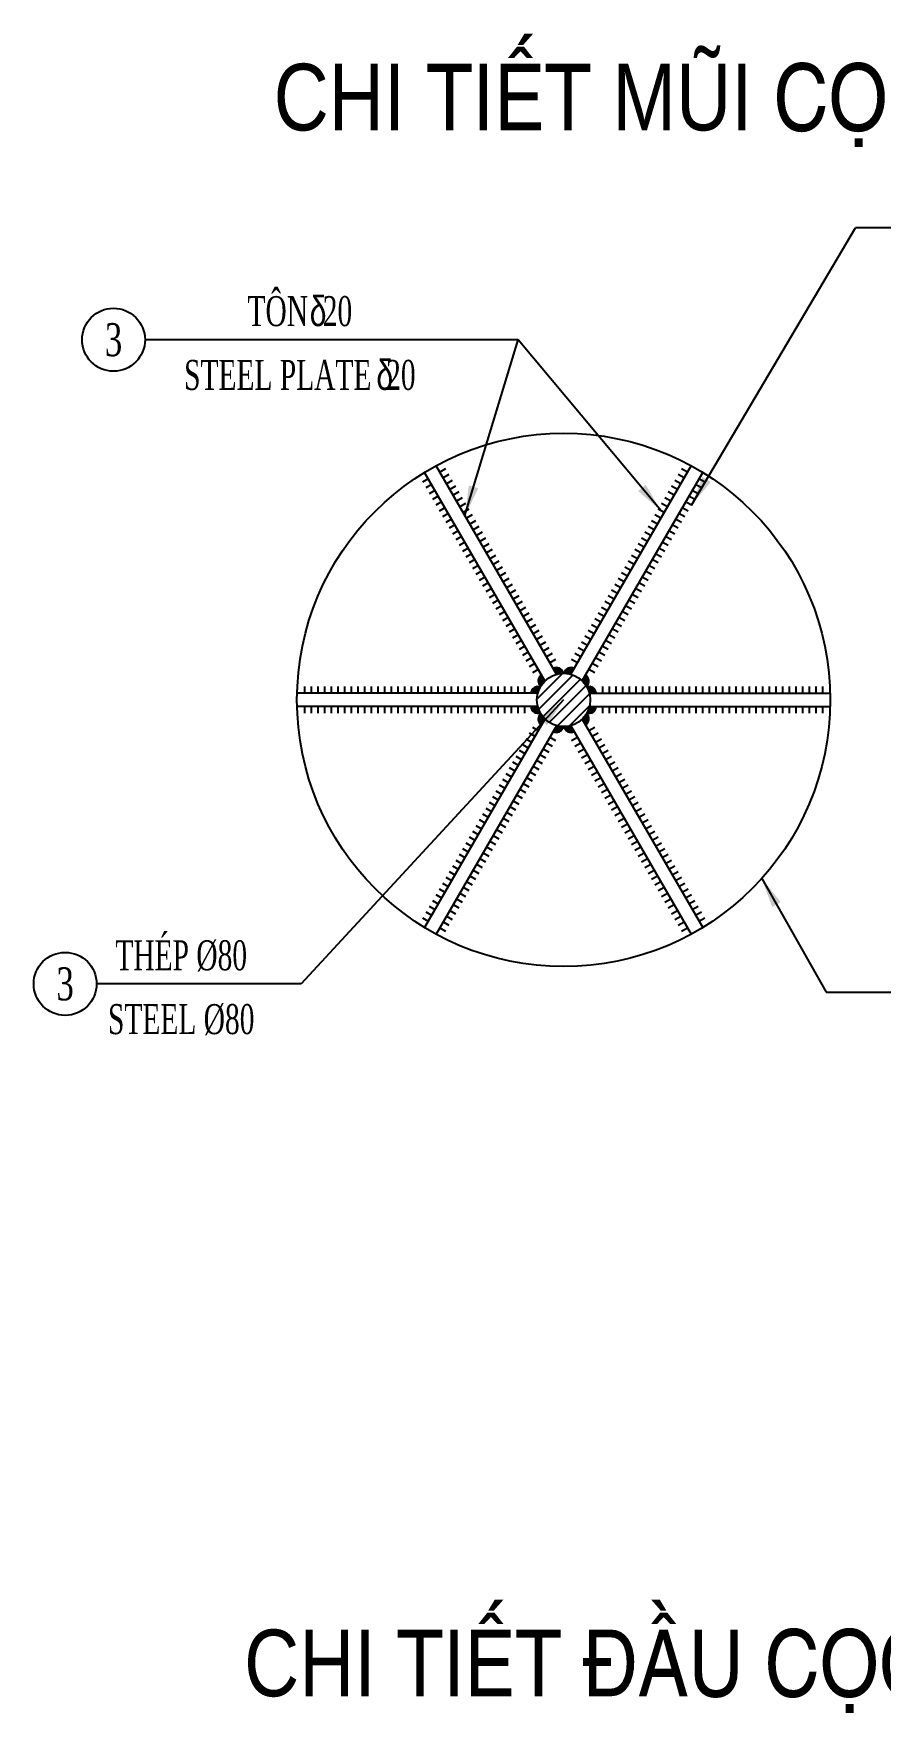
# Model space of a CAD drawing. Extents: x -687 to 808890, y -259 to 107959.
# Drawn here: x 768003 to 769273, y 83181 to 85705 of the extents above; entities that cross this region are included whole.
import ezdxf
from ezdxf.enums import TextEntityAlignment as Align

# ---------------------------------------------------------------- set-up
doc = ezdxf.new("R2010")
doc.units = 0
doc.header["$MEASUREMENT"] = 0
doc.layers.get('0').update_dxf_attribs({"color": 3, "linetype": 'CONTINUOUS'})
for name, color, linetype in [('Han', 7, 'CONTINUOUS'), ('Hatch', 5, 'CONTINUOUS'), ('Kich thuoc', 4, 'CONTINUOUS'), ('Text', 3, 'CONTINUOUS'), ('Thep dai', 6, 'CONTINUOUS')]:
    doc.layers.add(name, color=color, linetype=linetype)
doc.styles.add('Kichthuoc', font='romans.shx', dxfattribs={"width": 0.6})
doc.styles.get("Standard").update_dxf_attribs({"font": 'vntimeh.shx', "width": 0.65})
doc.styles.add('SYMBOL', font='greeks.shx', dxfattribs={"width": 0.8})
doc.styles.add('Ten', font='VHARIALN.TTF')
doc.dimstyles.new('Le 250', dxfattribs={"dimscale": 250, "dimtxt": 0.22, "dimasz": 0.18, "dimexe": 0.1, "dimexo": 0.2, "dimgap": 0.1, "dimtad": 1, "dimdec": 0, "dimzin": 0, "dimdsep": 46, "dimtxsty": 'Kichthuoc', "dimblk": 'ARCHTICK', "dimcen": 0, "dimdle": 0.1, "dimclrd": 2, "dimclre": 2, "dimclrt": 256, "dimadec": 0, "dimazin": 0, "dimtfac": 1, "dimtdec": 0, "dimtix": 1, "dimtmove": 2, "dimatfit": 3, "dimfxl": 1, "dimtolj": 1, "dimtzin": 0, "dimarcsym": 0})

# ---------------------------------------------------------------- blocks, each defined once
blk = doc.blocks.new('_ArchTick')
at = {"color": 0, "linetype": 'ByBlock', "const_width": 0.15}
blk.add_lwpolyline([(-0.5, -0.5), (0.5, 0.5)], dxfattribs=at)

msp = doc.modelspace()

# ---------------------------------------------------------------- hatches: boundary and pattern name
at = {"layer": 'Han'}
for points in [[(768782, 84752.8, -0.529798), (768796.8, 84745.6, 0.062746), (768787, 84744.1)], [(768813.4, 84752.8, 0.529798), (768798.5, 84745.6, -0.062746), (768808.4, 84744.1)], [(768748.9, 84715.6, -0.529798), (768762.6, 84724.9, 0.062746), (768758.9, 84715.6)], [(768764.6, 84742.8, 0.529798), (768763.4, 84726.3, -0.062746), (768769.6, 84734.1)], [(768830.7, 84742.8, -0.529798), (768831.9, 84726.3, 0.062746), (768825.7, 84734.1)], [(768846.4, 84715.6, 0.529798), (768832.7, 84724.9, -0.062746), (768836.4, 84715.6)], [(768748.9, 84695.6, 0.529798), (768762.6, 84686.3, -0.062746), (768758.9, 84695.6)], [(768764.6, 84668.4, -0.529798), (768763.4, 84684.9, 0.062746), (768769.6, 84677)], [(768830.7, 84668.4, 0.529798), (768831.9, 84684.9, -0.062746), (768825.7, 84677)], [(768846.4, 84695.6, -0.529798), (768832.7, 84686.3, 0.062746), (768836.4, 84695.6)], [(768782, 84658.4, 0.529798), (768796.8, 84665.6, -0.062746), (768787, 84667)], [(768813.4, 84658.4, -0.529798), (768798.5, 84665.6, 0.062746), (768808.4, 84667)]]:
    msp.add_hatch(color=256, dxfattribs=at).paths.add_polyline_path(points)
at = {"layer": 'Hatch'}
h = msp.add_hatch(dxfattribs=at)
h.set_pattern_fill('ANSI31', color=256, scale=100, style=0)
h.set_pattern_definition([(45, (-36845.864, -22169.309), (-8.83883476, 8.83883476), [])])
h.paths.add_polyline_path([(768757.7, 84705.6, 1), (768837.7, 84705.6, 1)])

# ---------------------------------------------------------------- linework, layer by layer
for p, q in [((768787, 84744.1), (768606.4, 85056.9)), ((768808.4, 84744.1), (768988.9, 85056.9)), ((768769.6, 84734.1), (768589.1, 85046.9)), ((768825.7, 84734.1), (769006.3, 85046.9)), ((768758.9, 84715.6), (768397.8, 84715.6)), ((768836.4, 84715.6), (769197.5, 84715.6)), ((768758.9, 84695.6), (768397.8, 84695.6)), ((768769.6, 84677), (768589.1, 84364.3)), ((768825.7, 84677), (769006.3, 84364.3)), ((768836.4, 84695.6), (769197.5, 84695.6)), ((768787, 84667), (768606.4, 84354.3)), ((768808.4, 84667), (768988.9, 84354.3))]:
    msp.add_line(p, q)
msp.add_circle((768797.7, 84705.6), 400)
at = {"layer": 'Han'}
for p, q in [((768594.6, 85037.2), (768586, 85032.2)), ((768599.6, 85028.6), (768591, 85023.6)), ((768620.6, 85052.2), (768612, 85047.2)), ((768625.6, 85043.6), (768617, 85038.6)), ((768630.6, 85034.9), (768622, 85029.9)), ((768973.4, 85029.9), (768964.7, 85034.9)), ((768978.4, 85038.6), (768969.7, 85043.6)), ((768983.4, 85047.2), (768974.7, 85052.2)), ((769004.3, 85023.6), (768995.7, 85028.6)), ((769009.3, 85032.2), (769000.7, 85037.2)), ((768604.6, 85019.9), (768596, 85014.9)), ((768609.6, 85011.3), (768601, 85006.3)), ((768614.6, 85002.6), (768606, 84997.6)), ((768635.6, 85026.3), (768627, 85021.3)), ((768640.6, 85017.6), (768632, 85012.6)), ((768645.6, 85008.9), (768637, 85003.9)), ((768958.4, 85003.9), (768949.7, 85008.9)), ((768963.4, 85012.6), (768954.7, 85017.6)), ((768968.4, 85021.3), (768959.7, 85026.3)), ((768989.3, 84997.6), (768980.7, 85002.6)), ((768994.3, 85006.3), (768985.7, 85011.3)), ((768999.3, 85014.9), (768990.7, 85019.9)), ((768619.6, 84993.9), (768611, 84988.9)), ((768624.6, 84985.3), (768616, 84980.3)), ((768650.6, 85000.3), (768642, 84995.3)), ((768655.6, 84991.6), (768647, 84986.6)), ((768660.6, 84983), (768652, 84978)), ((768943.4, 84978), (768934.7, 84983)), ((768948.4, 84986.6), (768939.7, 84991.6)), ((768953.4, 84995.3), (768944.7, 85000.3)), ((768979.3, 84980.3), (768970.7, 84985.3)), ((768984.3, 84988.9), (768975.7, 84993.9)), ((768629.6, 84976.6), (768621, 84971.6)), ((768634.6, 84968), (768626, 84963)), ((768639.6, 84959.3), (768631, 84954.3)), ((768665.6, 84974.3), (768657, 84969.3)), ((768670.6, 84965.6), (768662, 84960.6)), ((768675.6, 84957), (768667, 84952)), ((768928.4, 84952), (768919.7, 84957)), ((768933.4, 84960.6), (768924.7, 84965.6)), ((768938.4, 84969.3), (768929.7, 84974.3)), ((768964.3, 84954.3), (768955.7, 84959.3)), ((768969.3, 84963), (768960.7, 84968)), ((768974.3, 84971.6), (768965.7, 84976.6)), ((768644.6, 84950.6), (768636, 84945.6)), ((768649.6, 84942), (768641, 84937)), ((768654.6, 84933.3), (768646, 84928.3)), ((768680.6, 84948.3), (768672, 84943.3)), ((768685.6, 84939.7), (768677, 84934.7)), ((768690.6, 84931), (768682, 84926)), ((768913.4, 84926), (768904.7, 84931)), ((768918.4, 84934.7), (768909.7, 84939.7)), ((768923.4, 84943.3), (768914.7, 84948.3)), ((768949.3, 84928.3), (768940.7, 84933.3)), ((768954.3, 84937), (768945.7, 84942)), ((768959.3, 84945.6), (768950.7, 84950.6)), ((768659.6, 84924.7), (768651, 84919.7)), ((768664.6, 84916), (768656, 84911)), ((768669.6, 84907.3), (768661, 84902.3)), ((768695.6, 84922.3), (768687, 84917.3)), ((768700.6, 84913.7), (768692, 84908.7)), ((768705.6, 84905), (768697, 84900)), ((768898.4, 84900), (768889.7, 84905)), ((768903.4, 84908.7), (768894.7, 84913.7)), ((768908.4, 84917.3), (768899.7, 84922.3)), ((768934.3, 84902.3), (768925.7, 84907.3)), ((768939.3, 84911), (768930.7, 84916)), ((768944.3, 84919.7), (768935.7, 84924.7)), ((768674.6, 84898.7), (768666, 84893.7)), ((768679.6, 84890), (768671, 84885)), ((768684.6, 84881.4), (768676, 84876.4)), ((768710.6, 84896.4), (768702, 84891.4)), ((768715.6, 84887.7), (768707, 84882.7)), ((768720.6, 84879), (768712, 84874)), ((768883.4, 84874), (768874.7, 84879)), ((768888.4, 84882.7), (768879.7, 84887.7)), ((768893.4, 84891.4), (768884.7, 84896.4)), ((768919.3, 84876.4), (768910.7, 84881.4)), ((768924.3, 84885), (768915.7, 84890)), ((768929.3, 84893.7), (768920.7, 84898.7)), ((768689.6, 84872.7), (768681, 84867.7)), ((768694.6, 84864), (768686, 84859)), ((768699.6, 84855.4), (768691, 84850.4)), ((768725.6, 84870.4), (768717, 84865.4)), ((768730.6, 84861.7), (768722, 84856.7)), ((768735.6, 84853.1), (768727, 84848.1)), ((768868.4, 84848.1), (768859.7, 84853.1)), ((768873.4, 84856.7), (768864.7, 84861.7)), ((768878.4, 84865.4), (768869.7, 84870.4)), ((768904.3, 84850.4), (768895.7, 84855.4)), ((768909.3, 84859), (768900.7, 84864)), ((768914.3, 84867.7), (768905.7, 84872.7)), ((768704.6, 84846.7), (768696, 84841.7)), ((768709.6, 84838.1), (768701, 84833.1)), ((768714.6, 84829.4), (768706, 84824.4)), ((768740.6, 84844.4), (768732, 84839.4)), ((768745.6, 84835.7), (768737, 84830.7)), ((768750.6, 84827.1), (768742, 84822.1)), ((768853.4, 84822.1), (768844.7, 84827.1)), ((768858.4, 84830.7), (768849.7, 84835.7)), ((768863.4, 84839.4), (768854.7, 84844.4)), ((768889.3, 84824.4), (768880.7, 84829.4)), ((768894.3, 84833.1), (768885.7, 84838.1)), ((768899.3, 84841.7), (768890.7, 84846.7)), ((768719.6, 84820.7), (768711, 84815.7)), ((768724.6, 84812.1), (768716, 84807.1)), ((768729.6, 84803.4), (768721, 84798.4)), ((768755.6, 84818.4), (768747, 84813.4)), ((768760.6, 84809.8), (768752, 84804.8)), ((768765.6, 84801.1), (768757, 84796.1)), ((768838.4, 84796.1), (768829.7, 84801.1)), ((768843.4, 84804.8), (768834.7, 84809.8)), ((768848.4, 84813.4), (768839.7, 84818.4)), ((768874.3, 84798.4), (768865.7, 84803.4)), ((768879.3, 84807.1), (768870.7, 84812.1)), ((768884.3, 84815.7), (768875.7, 84820.7)), ((768734.6, 84794.8), (768726, 84789.8)), ((768739.6, 84786.1), (768731, 84781.1)), ((768744.6, 84777.4), (768736, 84772.4)), ((768770.6, 84792.4), (768762, 84787.4)), ((768775.6, 84783.8), (768767, 84778.8)), ((768828.4, 84778.8), (768819.7, 84783.8)), ((768833.4, 84787.4), (768824.7, 84792.4)), ((768859.3, 84772.4), (768850.7, 84777.4)), ((768864.3, 84781.1), (768855.7, 84786.1)), ((768869.3, 84789.8), (768860.7, 84794.8)), ((768749.6, 84768.8), (768741, 84763.8)), ((768754.6, 84760.1), (768746, 84755.1)), ((768759.6, 84751.5), (768751, 84746.5)), ((768780.6, 84775.1), (768772, 84770.1)), ((768785.6, 84766.5), (768777, 84761.5)), ((768818.4, 84761.5), (768809.7, 84766.5)), ((768823.4, 84770.1), (768814.7, 84775.1)), ((768844.3, 84746.5), (768835.7, 84751.5)), ((768849.3, 84755.1), (768840.7, 84760.1)), ((768854.3, 84763.8), (768845.7, 84768.8)), ((768408.9, 84725.6), (768408.9, 84715.6)), ((768418.9, 84725.6), (768418.9, 84715.6)), ((768428.9, 84725.6), (768428.9, 84715.6)), ((768438.9, 84725.6), (768438.9, 84715.6)), ((768448.9, 84725.6), (768448.9, 84715.6)), ((768458.9, 84725.6), (768458.9, 84715.6)), ((768468.9, 84725.6), (768468.9, 84715.6)), ((768478.9, 84725.6), (768478.9, 84715.6)), ((768488.9, 84725.6), (768488.9, 84715.6)), ((768498.9, 84725.6), (768498.9, 84715.6)), ((768508.9, 84725.6), (768508.9, 84715.6)), ((768518.9, 84725.6), (768518.9, 84715.6)), ((768528.9, 84725.6), (768528.9, 84715.6)), ((768538.9, 84725.6), (768538.9, 84715.6)), ((768548.9, 84725.6), (768548.9, 84715.6)), ((768558.9, 84725.6), (768558.9, 84715.6)), ((768568.9, 84725.6), (768568.9, 84715.6)), ((768578.9, 84725.6), (768578.9, 84715.6)), ((768588.9, 84725.6), (768588.9, 84715.6)), ((768598.9, 84725.6), (768598.9, 84715.6)), ((768608.9, 84725.6), (768608.9, 84715.6)), ((768618.9, 84725.6), (768618.9, 84715.6)), ((768628.9, 84725.6), (768628.9, 84715.6)), ((768638.9, 84725.6), (768638.9, 84715.6)), ((768648.9, 84725.6), (768648.9, 84715.6)), ((768658.9, 84725.6), (768658.9, 84715.6)), ((768668.9, 84725.6), (768668.9, 84715.6)), ((768678.9, 84725.6), (768678.9, 84715.6)), ((768688.9, 84725.6), (768688.9, 84715.6)), ((768698.9, 84725.6), (768698.9, 84715.6)), ((768708.9, 84725.6), (768708.9, 84715.6)), ((768718.9, 84725.6), (768718.9, 84715.6)), ((768728.9, 84725.6), (768728.9, 84715.6)), ((768738.9, 84725.6), (768738.9, 84715.6)), ((768856.4, 84715.6), (768856.4, 84725.6)), ((768866.4, 84715.6), (768866.4, 84725.6)), ((768876.4, 84715.6), (768876.4, 84725.6)), ((768886.4, 84715.6), (768886.4, 84725.6)), ((768896.4, 84715.6), (768896.4, 84725.6)), ((768906.4, 84715.6), (768906.4, 84725.6)), ((768916.4, 84715.6), (768916.4, 84725.6)), ((768926.4, 84715.6), (768926.4, 84725.6)), ((768936.4, 84715.6), (768936.4, 84725.6)), ((768946.4, 84715.6), (768946.4, 84725.6)), ((768956.4, 84715.6), (768956.4, 84725.6)), ((768966.4, 84715.6), (768966.4, 84725.6)), ((768976.4, 84715.6), (768976.4, 84725.6)), ((768986.4, 84715.6), (768986.4, 84725.6)), ((768996.4, 84715.6), (768996.4, 84725.6)), ((769006.4, 84715.6), (769006.4, 84725.6)), ((769016.4, 84715.6), (769016.4, 84725.6)), ((769026.4, 84715.6), (769026.4, 84725.6)), ((769036.4, 84715.6), (769036.4, 84725.6)), ((769046.4, 84715.6), (769046.4, 84725.6)), ((769056.4, 84715.6), (769056.4, 84725.6)), ((769066.4, 84715.6), (769066.4, 84725.6)), ((769076.4, 84715.6), (769076.4, 84725.6)), ((769086.4, 84715.6), (769086.4, 84725.6)), ((769096.4, 84715.6), (769096.4, 84725.6)), ((769106.4, 84715.6), (769106.4, 84725.6)), ((769116.4, 84715.6), (769116.4, 84725.6)), ((769126.4, 84715.6), (769126.4, 84725.6)), ((769136.4, 84715.6), (769136.4, 84725.6)), ((769146.4, 84715.6), (769146.4, 84725.6)), ((769156.4, 84715.6), (769156.4, 84725.6)), ((769166.4, 84715.6), (769166.4, 84725.6)), ((769176.4, 84715.6), (769176.4, 84725.6)), ((769186.4, 84715.6), (769186.4, 84725.6)), ((768408.9, 84695.6), (768408.9, 84685.6)), ((768418.9, 84695.6), (768418.9, 84685.6)), ((768428.9, 84695.6), (768428.9, 84685.6)), ((768438.9, 84695.6), (768438.9, 84685.6)), ((768448.9, 84695.6), (768448.9, 84685.6)), ((768458.9, 84695.6), (768458.9, 84685.6)), ((768468.9, 84695.6), (768468.9, 84685.6)), ((768478.9, 84695.6), (768478.9, 84685.6)), ((768488.9, 84695.6), (768488.9, 84685.6)), ((768498.9, 84695.6), (768498.9, 84685.6)), ((768508.9, 84695.6), (768508.9, 84685.6)), ((768518.9, 84695.6), (768518.9, 84685.6)), ((768528.9, 84695.6), (768528.9, 84685.6)), ((768538.9, 84695.6), (768538.9, 84685.6)), ((768548.9, 84695.6), (768548.9, 84685.6)), ((768558.9, 84695.6), (768558.9, 84685.6)), ((768568.9, 84695.6), (768568.9, 84685.6)), ((768578.9, 84695.6), (768578.9, 84685.6)), ((768588.9, 84695.6), (768588.9, 84685.6)), ((768598.9, 84695.6), (768598.9, 84685.6)), ((768608.9, 84695.6), (768608.9, 84685.6)), ((768618.9, 84695.6), (768618.9, 84685.6)), ((768628.9, 84695.6), (768628.9, 84685.6)), ((768638.9, 84695.6), (768638.9, 84685.6)), ((768648.9, 84695.6), (768648.9, 84685.6)), ((768658.9, 84695.6), (768658.9, 84685.6)), ((768668.9, 84695.6), (768668.9, 84685.6)), ((768678.9, 84695.6), (768678.9, 84685.6)), ((768688.9, 84695.6), (768688.9, 84685.6)), ((768698.9, 84695.6), (768698.9, 84685.6)), ((768708.9, 84695.6), (768708.9, 84685.6)), ((768718.9, 84695.6), (768718.9, 84685.6)), ((768728.9, 84695.6), (768728.9, 84685.6)), ((768738.9, 84695.6), (768738.9, 84685.6)), ((768856.4, 84685.6), (768856.4, 84695.6)), ((768866.4, 84685.6), (768866.4, 84695.6)), ((768876.4, 84685.6), (768876.4, 84695.6)), ((768886.4, 84685.6), (768886.4, 84695.6)), ((768896.4, 84685.6), (768896.4, 84695.6)), ((768906.4, 84685.6), (768906.4, 84695.6)), ((768916.4, 84685.6), (768916.4, 84695.6)), ((768926.4, 84685.6), (768926.4, 84695.6)), ((768936.4, 84685.6), (768936.4, 84695.6)), ((768946.4, 84685.6), (768946.4, 84695.6)), ((768956.4, 84685.6), (768956.4, 84695.6)), ((768966.4, 84685.6), (768966.4, 84695.6)), ((768976.4, 84685.6), (768976.4, 84695.6)), ((768986.4, 84685.6), (768986.4, 84695.6)), ((768996.4, 84685.6), (768996.4, 84695.6)), ((769006.4, 84685.6), (769006.4, 84695.6)), ((769016.4, 84685.6), (769016.4, 84695.6)), ((769026.4, 84685.6), (769026.4, 84695.6)), ((769036.4, 84685.6), (769036.4, 84695.6)), ((769046.4, 84685.6), (769046.4, 84695.6)), ((769056.4, 84685.6), (769056.4, 84695.6)), ((769066.4, 84685.6), (769066.4, 84695.6)), ((769076.4, 84685.6), (769076.4, 84695.6)), ((769086.4, 84685.6), (769086.4, 84695.6)), ((769096.4, 84685.6), (769096.4, 84695.6)), ((769106.4, 84685.6), (769106.4, 84695.6)), ((769116.4, 84685.6), (769116.4, 84695.6)), ((769126.4, 84685.6), (769126.4, 84695.6)), ((769136.4, 84685.6), (769136.4, 84695.6)), ((769146.4, 84685.6), (769146.4, 84695.6)), ((769156.4, 84685.6), (769156.4, 84695.6)), ((769166.4, 84685.6), (769166.4, 84695.6)), ((769176.4, 84685.6), (769176.4, 84695.6)), ((769186.4, 84685.6), (769186.4, 84695.6)), ((768746, 84656.1), (768754.6, 84651.1)), ((768751, 84664.7), (768759.6, 84659.7)), ((768777, 84649.7), (768785.6, 84644.7)), ((768809.7, 84644.7), (768818.4, 84649.7)), ((768835.7, 84659.7), (768844.3, 84664.7)), ((768840.7, 84651.1), (768849.3, 84656.1)), ((768731, 84630.1), (768739.6, 84625.1)), ((768736, 84638.7), (768744.6, 84633.7)), ((768741, 84647.4), (768749.6, 84642.4)), ((768767, 84632.4), (768775.6, 84627.4)), ((768772, 84641.1), (768780.6, 84636.1)), ((768814.7, 84636.1), (768823.4, 84641.1)), ((768819.7, 84627.4), (768828.4, 84632.4)), ((768845.7, 84642.4), (768854.3, 84647.4)), ((768850.7, 84633.7), (768859.3, 84638.7)), ((768855.7, 84625.1), (768864.3, 84630.1)), ((768716, 84604.1), (768724.6, 84599.1)), ((768721, 84612.8), (768729.6, 84607.8)), ((768726, 84621.4), (768734.6, 84616.4)), ((768752, 84606.4), (768760.6, 84601.4)), ((768757, 84615.1), (768765.6, 84610.1)), ((768762, 84623.7), (768770.6, 84618.7)), ((768824.7, 84618.7), (768833.4, 84623.7)), ((768829.7, 84610.1), (768838.4, 84615.1)), ((768834.7, 84601.4), (768843.4, 84606.4)), ((768860.7, 84616.4), (768869.3, 84621.4)), ((768865.7, 84607.8), (768874.3, 84612.8)), ((768870.7, 84599.1), (768879.3, 84604.1)), ((768701, 84578.1), (768709.6, 84573.1)), ((768706, 84586.8), (768714.6, 84581.8)), ((768711, 84595.4), (768719.6, 84590.4)), ((768737, 84580.4), (768745.6, 84575.4)), ((768742, 84589.1), (768750.6, 84584.1)), ((768747, 84597.8), (768755.6, 84592.8)), ((768839.7, 84592.8), (768848.4, 84597.8)), ((768844.7, 84584.1), (768853.4, 84589.1)), ((768849.7, 84575.4), (768858.4, 84580.4)), ((768875.7, 84590.4), (768884.3, 84595.4)), ((768880.7, 84581.8), (768889.3, 84586.8)), ((768885.7, 84573.1), (768894.3, 84578.1)), ((768686, 84552.1), (768694.6, 84547.1)), ((768691, 84560.8), (768699.6, 84555.8)), ((768696, 84569.5), (768704.6, 84564.5)), ((768722, 84554.5), (768730.6, 84549.5)), ((768727, 84563.1), (768735.6, 84558.1)), ((768732, 84571.8), (768740.6, 84566.8)), ((768854.7, 84566.8), (768863.4, 84571.8)), ((768859.7, 84558.1), (768868.4, 84563.1)), ((768864.7, 84549.5), (768873.4, 84554.5)), ((768890.7, 84564.5), (768899.3, 84569.5)), ((768895.7, 84555.8), (768904.3, 84560.8)), ((768900.7, 84547.1), (768909.3, 84552.1)), ((768671, 84526.2), (768679.6, 84521.2)), ((768676, 84534.8), (768684.6, 84529.8)), ((768681, 84543.5), (768689.6, 84538.5)), ((768707, 84528.5), (768715.6, 84523.5)), ((768712, 84537.1), (768720.6, 84532.1)), ((768717, 84545.8), (768725.6, 84540.8)), ((768869.7, 84540.8), (768878.4, 84545.8)), ((768874.7, 84532.1), (768883.4, 84537.1)), ((768879.7, 84523.5), (768888.4, 84528.5)), ((768905.7, 84538.5), (768914.3, 84543.5)), ((768910.7, 84529.8), (768919.3, 84534.8)), ((768915.7, 84521.2), (768924.3, 84526.2)), ((768656, 84500.2), (768664.6, 84495.2)), ((768661, 84508.8), (768669.6, 84503.8)), ((768666, 84517.5), (768674.6, 84512.5)), ((768692, 84502.5), (768700.6, 84497.5)), ((768697, 84511.2), (768705.6, 84506.2)), ((768702, 84519.8), (768710.6, 84514.8)), ((768884.7, 84514.8), (768893.4, 84519.8)), ((768889.7, 84506.2), (768898.4, 84511.2)), ((768894.7, 84497.5), (768903.4, 84502.5)), ((768920.7, 84512.5), (768929.3, 84517.5)), ((768925.7, 84503.8), (768934.3, 84508.8)), ((768930.7, 84495.2), (768939.3, 84500.2)), ((768641, 84474.2), (768649.6, 84469.2)), ((768646, 84482.9), (768654.6, 84477.9)), ((768651, 84491.5), (768659.6, 84486.5)), ((768677, 84476.5), (768685.6, 84471.5)), ((768682, 84485.2), (768690.6, 84480.2)), ((768687, 84493.8), (768695.6, 84488.8)), ((768899.7, 84488.8), (768908.4, 84493.8)), ((768904.7, 84480.2), (768913.4, 84485.2)), ((768909.7, 84471.5), (768918.4, 84476.5)), ((768935.7, 84486.5), (768944.3, 84491.5)), ((768940.7, 84477.9), (768949.3, 84482.9)), ((768945.7, 84469.2), (768954.3, 84474.2)), ((768626, 84448.2), (768634.6, 84443.2)), ((768631, 84456.9), (768639.6, 84451.9)), ((768636, 84465.5), (768644.6, 84460.5)), ((768662, 84450.5), (768670.6, 84445.5)), ((768667, 84459.2), (768675.6, 84454.2)), ((768672, 84467.9), (768680.6, 84462.9)), ((768914.7, 84462.9), (768923.4, 84467.9)), ((768919.7, 84454.2), (768928.4, 84459.2)), ((768924.7, 84445.5), (768933.4, 84450.5)), ((768950.7, 84460.5), (768959.3, 84465.5)), ((768955.7, 84451.9), (768964.3, 84456.9)), ((768960.7, 84443.2), (768969.3, 84448.2)), ((768611, 84422.2), (768619.6, 84417.2)), ((768616, 84430.9), (768624.6, 84425.9)), ((768621, 84439.6), (768629.6, 84434.6)), ((768647, 84424.6), (768655.6, 84419.6)), ((768652, 84433.2), (768660.6, 84428.2)), ((768657, 84441.9), (768665.6, 84436.9)), ((768929.7, 84436.9), (768938.4, 84441.9)), ((768934.7, 84428.2), (768943.4, 84433.2)), ((768939.7, 84419.6), (768948.4, 84424.6)), ((768965.7, 84434.6), (768974.3, 84439.6)), ((768970.7, 84425.9), (768979.3, 84430.9)), ((768975.7, 84417.2), (768984.3, 84422.2)), ((768601, 84404.9), (768609.6, 84399.9)), ((768606, 84413.6), (768614.6, 84408.6)), ((768632, 84398.6), (768640.6, 84393.6)), ((768637, 84407.2), (768645.6, 84402.2)), ((768642, 84415.9), (768650.6, 84410.9)), ((768944.7, 84410.9), (768953.4, 84415.9)), ((768949.7, 84402.2), (768958.4, 84407.2)), ((768954.7, 84393.6), (768963.4, 84398.6)), ((768980.7, 84408.6), (768989.3, 84413.6)), ((768985.7, 84399.9), (768994.3, 84404.9)), ((768586, 84378.9), (768594.6, 84373.9)), ((768591, 84387.6), (768599.6, 84382.6)), ((768596, 84396.3), (768604.6, 84391.3)), ((768617, 84372.6), (768625.6, 84367.6)), ((768622, 84381.3), (768630.6, 84376.3)), ((768627, 84389.9), (768635.6, 84384.9)), ((768959.7, 84384.9), (768968.4, 84389.9)), ((768964.7, 84376.3), (768973.4, 84381.3)), ((768969.7, 84367.6), (768978.4, 84372.6)), ((768990.7, 84391.3), (768999.3, 84396.3)), ((768995.7, 84382.6), (769004.3, 84387.6)), ((769000.7, 84373.9), (769009.3, 84378.9)), ((768612, 84363.9), (768620.6, 84358.9)), ((768974.7, 84358.9), (768983.4, 84363.9))]:
    msp.add_line(p, q, dxfattribs=at)
for centre, start, end in [((768787, 84744.1), 8.3417, 120), ((768808.4, 84744.1), 60, 171.6583), ((768758.9, 84715.6), 68.3417, 180), ((768769.6, 84734.1), 120, 231.6583), ((768825.7, 84734.1), 308.3417, 60), ((768836.4, 84715.6), 0, 111.6583), ((768758.9, 84695.6), 180, 291.6583), ((768769.6, 84677), 128.3417, 240), ((768825.7, 84677), 300, 51.6583), ((768836.4, 84695.6), 248.3417, 0), ((768787, 84667), 240, 351.6583), ((768808.4, 84667), 188.3417, 300)]:
    msp.add_arc(centre, 10, start, end, dxfattribs=at)
at = {"layer": 'Kich thuoc', "color": 2}
msp.add_line((769866.9, 85413.6), (769235.3, 85413.6), dxfattribs=at)
at = {"layer": 'Text'}
for centre in [(768122.5, 85245.9), (768049.9, 84279.7)]:
    msp.add_circle(centre, 47.2, dxfattribs=at)
at = {"layer": 'Thep dai'}
msp.add_circle((768797.7, 84705.6), 40, dxfattribs=at)

# ---------------------------------------------------------------- texts
at = {"layer": 'Text', "color": 3, "style": 'Ten'}
for s, p in [('Chi tiÕt mòi cäc (details of pile tip)', (769497.9, 85559.8)), ('Chi tiÕt ®Çu cäc (details of pile head)', (769539, 83211.2))]:
    msp.add_text(s, height=100, dxfattribs=at).set_placement(p, align=Align.CENTER)
at = {"layer": 'Text', "width": 0.65}
for s, p in [('t«n  20', (768402, 85266.3)), ('steel plate  20', (768402, 85170.6)), ('thÐp %%c80', (768224, 84300.1)), ('steel %%c80', (768224, 84204.4))]:
    msp.add_text(s, height=45, dxfattribs=at).set_placement(p, align=Align.CENTER)
at = {"layer": 'Text', "style": 'SYMBOL', "width": 0.75}
for p in [(768416.8, 85266.3), (768516.8, 85170.6)]:
    msp.add_text('d', height=45, dxfattribs=at).set_placement(p)
at = {"layer": 'Text', "width": 0.7}
for p in [(768122.5, 85245.9), (768049.9, 84279.7)]:
    msp.add_text('3', height=49.5, dxfattribs=at).set_placement(p, align=Align.MIDDLE)

# ---------------------------------------------------------------- leaders
at = {"layer": 'Kich thuoc'}
for points, override in [([(768989.3, 84997.6), (769235.3, 85413.6)], {"dimtad": 0}), ([(768944, 84989.1), (768729.3, 85245.9), (768169.7, 85245.9)], {"dimtad": 0}), ([(768649.6, 84982.1), (768729.3, 85245.9)], {"dimtad": 0}), ([(768797.7, 84705.6), (768403.9, 84279.7), (768097.1, 84279.7)], {"dimtad": 0}), ([(769094.8, 84437.9), (769191.6, 84267.1), (769706.8, 84267.1)], {"dimgap": 0.1, "dimtad": 0})]:
    msp.add_leader(points, dimstyle='Le 250', override=override, dxfattribs=at)

doc.saveas('drawing.dxf')
